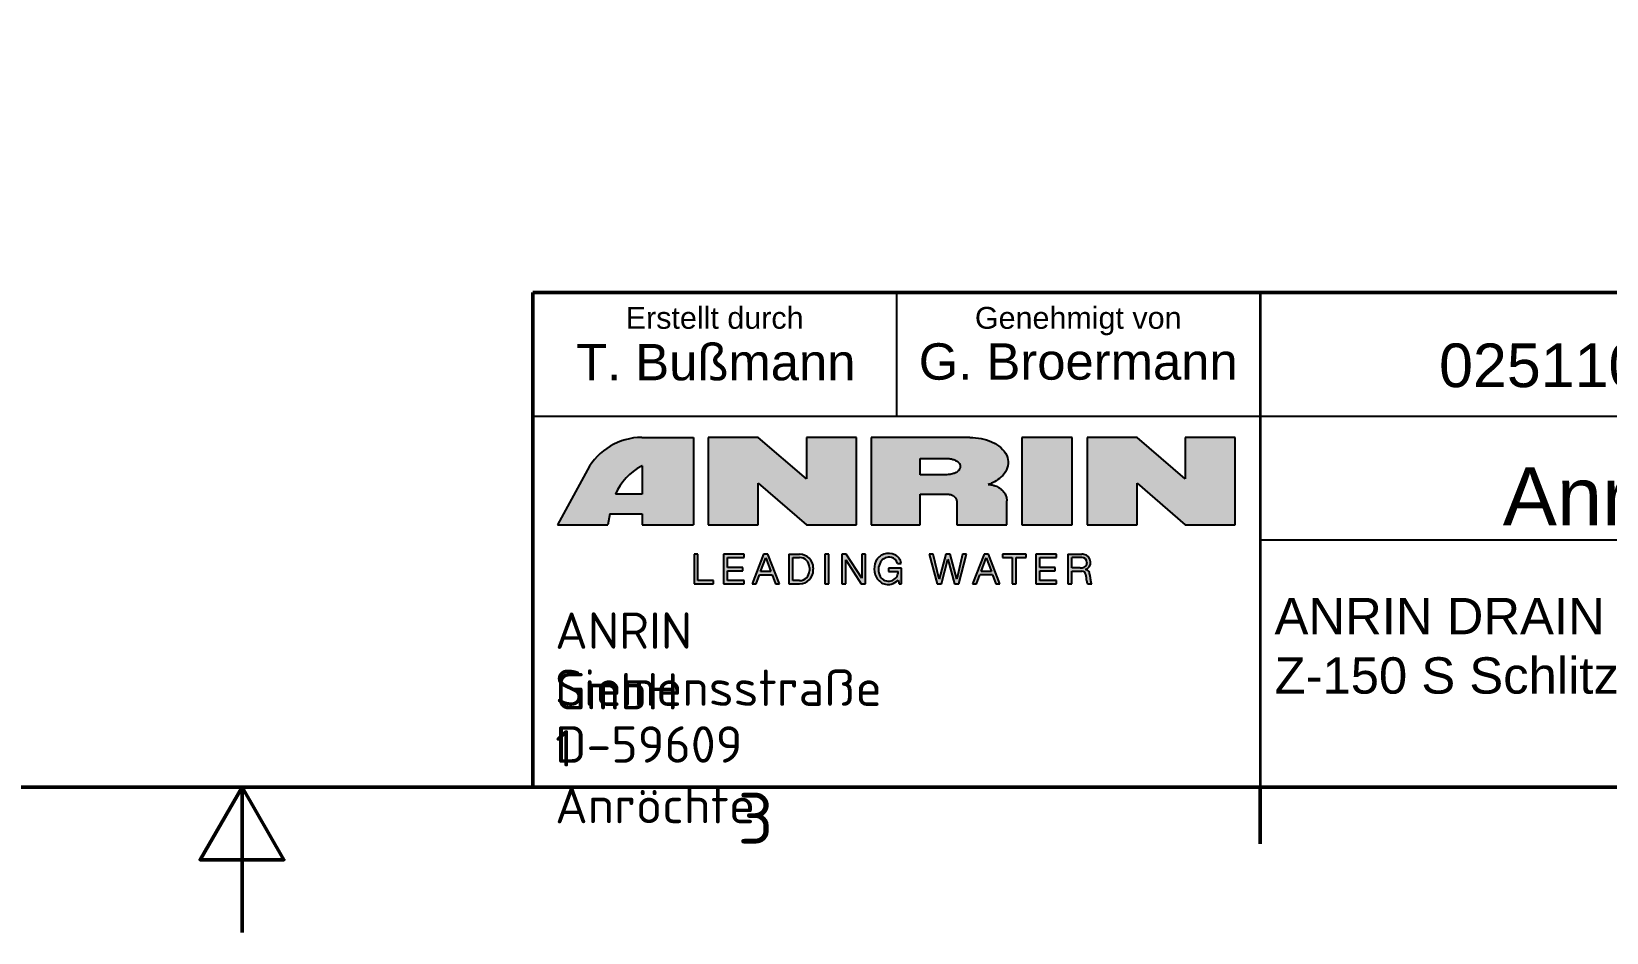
# Model space of a CAD drawing. Header units: millimetres. Extents: x 0 to 2100, y 0 to 1485.
# Drawn here: x 978 to 1519, y 0 to 310 of the extents above; entities that cross this region are included whole.
import ezdxf
from ezdxf.enums import TextEntityAlignment as Align

# ---------------------------------------------------------------- set-up
doc = ezdxf.new("R2010")
doc.units = ezdxf.units.MM
doc.header["$LTSCALE"] = 5
doc.layers.get('0').update_dxf_attribs({"lineweight": 50})
for name, color, linetype, lineweight in [('Rahmen (ISO)', 7, 'Continuous', 50), ('Schraffur (ISO)', 7, 'Continuous', 50), ('Skizziergeometrie (ISO)', 7, 'Continuous', 50), ('Symbole(DIN)', 7, 'Continuous', 50), ('Titel (ISO)', 7, 'Continuous', 50)]:
    doc.layers.add(name, color=color, linetype=linetype, lineweight=lineweight)
doc.styles.add('Aktuell-DIN', font='arial.ttf')
doc.styles.add('Notiztext (DIN)', font='isocpeur.ttf')
doc.styles.add('Textstil36', font='arial.ttf')
doc.styles.add('Textstil50', font='arial.ttf')
doc.styles.add('Textstil53', font='arial.ttf')
doc.styles.add('Textstil60', font='arial.ttf')
doc.styles.add('Textstil94', font='arial.ttf')
doc.styles.add('TXT 5_0', font='isocpeur.ttf')

# ---------------------------------------------------------------- blocks, each defined once
blk = doc.blocks.new('Ränder Standardrahmen')
at = {"layer": 'Rahmen (ISO)'}
blk.add_line((280, 10), (280, 6.100000143051147), dxfattribs=at)
at = {"layer": 'Rahmen (ISO)', "flags": 128}
for points in [[(10, 10), (10, 287.0000076293945), (410, 287.0000076293945), (410, 10), (10, 10)], [(210, 0), (210, 10), (207.1132469177246, 5), (212.8867530822754, 5), (210, 10)]]:
    blk.add_lwpolyline(points, dxfattribs=at)
at = {"layer": 'Rahmen (ISO)', "insert": (244.0783748340615, 6.100000059604644), "char_height": 3.499999940395355, "attachment_point": 7, "style": 'Notiztext (DIN)'}
blk.add_mtext('3', dxfattribs=at)
blk = doc.blocks.new('Schriftfelder Kundenzeichnung DE')
at = {"layer": 'Schraffur (ISO)'}
h = blk.add_hatch(color=256, dxfattribs=at)
edge = h.paths.add_edge_path(flags=0)
edge.add_line((108.683909823923, 225.3408427413095), (110.516742063923, 225.3408427413095))
edge.add_line((110.5167420639229, 225.3408427413095), (110.5167420639229, 227.2962102213095))
edge.add_arc((111.2257004586354, 225.8655982654567), 1.59664416, 116.3613146929463, 117.7482226645101)
edge.add_arc((112.3362595360138, 223.7546137413095), 3.981931800000001, 117.7482226645103, 156.5245153357833)
edge = h.paths.add_edge_path()
edge.add_arc((110.5045526805172, 224.9907311013095), 4.26078048, 90, 151.5119102653221)
edge.add_line((106.7596833415043, 227.0230214182844), (104.712935583923, 223.2515115813095))
edge.add_line((104.712935583923, 223.2515115813095), (108.171648543923, 223.2515115813095))
edge.add_line((108.171648543923, 223.2515115813095), (108.2998586025441, 223.9915139013095))
edge.add_line((108.2998586025441, 223.9915139013095), (110.5167420639229, 223.9915139013095))
edge.add_line((110.5167420639229, 223.9915139013095), (110.5167420639229, 223.2515115813095))
edge.add_line((110.5167420639229, 223.2515115813095), (114.045733623923, 223.2515115813095))
edge.add_line((114.045733623923, 223.2515115813095), (114.045733623923, 229.2515115813095))
edge.add_line((114.045733623923, 229.2515115813095), (110.5045526805172, 229.2515115813095))
for points in [[(125.252607783923, 223.2515115813095), (121.817400063923, 223.2515115813095), (118.505964063923, 226.1045144613095), (118.505964063923, 223.2515115813095), (115.070756343923, 223.2515115813095), (115.070756343923, 229.2515115813095), (118.505964063923, 229.2515115813095), (121.817400063923, 226.3985087013095), (121.817400063923, 229.2515115813095), (125.252607783923, 229.2515115813095)], [(140.097968583923, 223.2515115813095), (136.625119383923, 223.2515115813095), (136.625119383923, 229.2515115813095), (140.097968583923, 229.2515115813095)], [(147.869635023923, 229.2515115813095), (151.304842743923, 229.2515115813095), (151.304842743923, 223.2515115813095), (147.869635023923, 223.2515115813095), (144.558199023923, 226.1045144613095), (144.558199023923, 223.2515115813095), (141.122991303923, 223.2515115813095), (141.122991303923, 229.2515115813095), (144.558199023923, 229.2515115813095), (147.869635023923, 226.3985087013095)], [(114.092750823923, 221.2198260213095), (114.092750823923, 219.1891757013095), (115.437950823923, 219.1891757013095), (115.437950823923, 219.4171757013095), (114.362750823923, 219.4171757013095), (114.362750823923, 221.2198260213095)], [(117.539431743923, 220.9918260213095), (117.539431743923, 221.2198260213095), (116.127950823923, 221.2198260213095), (116.127950823923, 219.1891757013095), (117.539431743923, 219.1891757013095), (117.539431743923, 219.4171757013095), (116.399148063923, 219.4171757013095), (116.399148063923, 220.0905008613095), (117.454217463923, 220.0905008613095), (117.454217463923, 220.3185008613095), (116.399148063923, 220.3185008613095), (116.399148063923, 220.9918260213095)], [(123.086601303923, 221.2198260213095), (123.086601303923, 219.1891757013095), (123.356828463923, 219.1891757013095), (123.356828463923, 221.2198260213095)], [(124.262986023923, 221.2198260213095), (124.262986023923, 219.1891757013095), (124.518913143923, 219.1891757013095), (124.518913143923, 220.8277610613095), (125.589754863923, 219.1891757013095), (125.881309503923, 219.1891757013095), (125.881309503923, 221.2198260213095), (125.625382383923, 221.2198260213095), (125.625382383923, 219.5812406613095), (124.5545406639229, 221.2198260213095)], [(132.561861423923, 221.2198260213095), (132.155045343923, 219.5180909013095), (131.699562243923, 221.2198260213095), (131.4071755239229, 221.2198260213095), (130.951692423923, 219.5180909013095), (130.544876343923, 221.2198260213095), (130.268875503923, 221.2198260213095), (130.805499063923, 219.1891757013095), (131.097885783923, 219.1891757013095), (131.553368883923, 220.8909108213095), (132.008851983923, 219.1891757013095), (132.301238703923, 219.1891757013095), (132.837862263923, 221.2198260213095)], [(135.977502663923, 219.1891757013095), (136.247237223923, 219.1891757013095), (136.247237223923, 220.9918260213095), (136.924449183923, 220.9918260213095), (136.924449183923, 221.2198260213095), (135.300290703923, 221.2198260213095), (135.300290703923, 220.9918260213095), (135.977502663923, 220.9918260213095)], [(139.015114863923, 219.1891757013095), (139.015114863923, 219.4171757013095), (137.874831183923, 219.4171757013095), (137.874831183923, 220.0905008613095), (138.929900583923, 220.0905008613095), (138.929900583923, 220.3185008613095), (137.874831183923, 220.3185008613095), (137.874831183923, 220.9918260213095), (139.015114863923, 220.9918260213095), (139.015114863923, 221.2198260213095), (137.603633943923, 221.2198260213095), (137.603633943923, 219.1891757013095)]]:
    blk.add_hatch(color=256, dxfattribs=at).paths.add_polyline_path(points)
h = blk.add_hatch(color=256, dxfattribs=at)
edge = h.paths.add_edge_path(flags=0)
edge.add_line((129.642346503923, 227.8052701413094), (129.642346503923, 226.6901711013095))
edge.add_line((129.642346503923, 226.6901711013095), (131.480023983923, 226.6901711013095))
edge.add_spline(control_points=[(131.480023983923, 226.6901711013095), (131.5318805497063, 226.6916958227884), (131.6305581805931, 226.6945972085825), (131.7834079712094, 226.7187347864066), (131.9456075507691, 226.7621980947508), (132.1091953016572, 226.8344387768472), (132.2411939532879, 226.9285784099501), (132.3403721803921, 227.0402636060593), (132.396135090417, 227.1601969955236), (132.4018507240181, 227.2893400885062), (132.3685830476563, 227.4029543419422), (132.2920363050484, 227.5186120536297), (132.1869485253285, 227.6088157974424), (132.0663152088053, 227.6797835189072), (131.9581459113344, 227.7259415766284), (131.8527252149688, 227.7585600237585), (131.7479852451018, 227.7823689967755), (131.6253257673098, 227.8010784926916), (131.5313444046484, 227.8037896558978), (131.480023983923, 227.8052701413094)], knot_values=[-0.2348443077656115, -0.2348443077656115, -0.2348443077656115, -0.2348443077656115, -0.2192949338551818, -0.2052554725607108, -0.1885299087278163, -0.1690334631389931, -0.1519110800315538, -0.1403572958252844, -0.1244643519458432, -0.1133909403395071, -0.1022811609910772, -0.08951621207976893, -0.07231263734836829, -0.06124997503032472, -0.04759695909511757, -0.03714336058679168, -0.02818110863432662, -0.01538886339449367, 0, 0, 0, 0], degree=3, periodic=0)
edge.add_line((131.480023983923, 227.8052701413094), (129.642346503923, 227.8052701413094))
edge = h.paths.add_edge_path()
edge.add_spline(control_points=[(134.3150813439229, 226.0103985813095), (134.4168598895055, 226.0499850707431), (134.6939340057785, 226.1577522972583), (135.1242053294814, 226.422542312788), (135.5393193016908, 226.8579692208423), (135.7441753496952, 227.4401807852996), (135.6188050910975, 228.067237885474), (135.188165090126, 228.5998506058473), (134.5630450770148, 228.975213475255), (133.8338599334821, 229.208407002818), (133.3252697546637, 229.2368130615507), (133.0621032639229, 229.2515115813095)], knot_values=[0, 0, 0, 0, 0.03273779986462733, 0.08912287864097368, 0.1501897263755084, 0.2100176711255166, 0.2664548752384519, 0.3341424044766891, 0.4091241048504136, 0.4826164910825286, 0.5614219785737962, 0.5614219785737962, 0.5614219785737962, 0.5614219785737962], degree=3, periodic=0)
edge.add_line((133.0621032639229, 229.2515115813095), (126.2776305039229, 229.2515115813095))
edge.add_line((126.277630503923, 229.2515115813095), (126.277630503923, 223.2515115813094))
edge.add_line((126.277630503923, 223.2515115813095), (129.640630143923, 223.2515115813095))
edge.add_line((129.640630143923, 223.2515115813095), (129.640630143923, 225.3408427413095))
edge.add_line((129.640630143923, 225.3408427413095), (131.617366023923, 225.3408427413095))
edge.add_spline(control_points=[(131.617366023923, 225.3408427413095), (131.6488713517749, 225.3391210629297), (131.7096549333692, 225.3357994095647), (131.7990697278204, 225.3095878925087), (131.872281801242, 225.2741947818108), (131.9337235729713, 225.2322818866625), (131.9865197590555, 225.1865581139826), (132.0300926899619, 225.1373930018526), (132.0741991413703, 225.0750696916928), (132.1122919188791, 225.0043523735758), (132.1455681176842, 224.9096097331732), (132.1624950295837, 224.8218552984954), (132.1642300527399, 224.7638858272553), (132.164888943923, 224.7418713813095)], knot_values=[0, 0, 0, 0, 0.009437148749291642, 0.01820719669116636, 0.02774254030071362, 0.03371989700886165, 0.04047332671375441, 0.04864753822361823, 0.05335390803231722, 0.0633642127570237, 0.07261690739271422, 0.08340067882478427, 0.09000333732218208, 0.09000333732218208, 0.09000333732218208, 0.09000333732218208], degree=3, periodic=0)
edge.add_line((132.164888943923, 224.7418713813095), (132.164888943923, 223.2515115813094))
edge.add_line((132.164888943923, 223.2515115813095), (135.600096663923, 223.2515115813095))
edge.add_line((135.600096663923, 223.2515115813095), (135.600096663923, 224.8899704613095))
edge.add_spline(control_points=[(135.600096663923, 224.8899704613095), (135.5969135726795, 224.9497369570432), (135.5914782726407, 225.0517914731497), (135.5554397474652, 225.1884953475542), (135.5074912832181, 225.3128218758276), (135.4394430282167, 225.4367425261486), (135.3534139701515, 225.5517938194365), (135.2404039955451, 225.6704034442483), (135.111628615453, 225.7719278015089), (134.9566551882107, 225.8619626514578), (134.8241544066446, 225.9192584722618), (134.7024348326499, 225.9579576020105), (134.5708608940054, 225.9892465075556), (134.4424725479349, 226.0072562669392), (134.346413905029, 226.0096257119596), (134.3150813439229, 226.0103985813095)], knot_values=[0, 0, 0, 0, 0.01790270397454535, 0.03056983295888588, 0.04221164982264758, 0.057826131227419, 0.07280866371495635, 0.08518183669927369, 0.1068974509930123, 0.1217176774808403, 0.1388591343700172, 0.1500828583150381, 0.1599955145979027, 0.1794151422518301, 0.1888157834339211, 0.1888157834339211, 0.1888157834339211, 0.1888157834339211], degree=3, periodic=0)
h = blk.add_hatch(color=256, dxfattribs=at)
h.paths.add_polyline_path([(119.021969763923, 220.9790897013095), (119.375604997844, 220.0260197013095), (118.6683345300019, 220.0260197013095)], flags=0)
h.paths.add_polyline_path([(118.357824783923, 219.1891757013095), (118.079050503923, 219.1891757013095), (118.872720123923, 221.2198260213095), (119.1712194039229, 221.2198260213095), (119.964889023923, 219.1891757013095), (119.686114743923, 219.1891757013095), (119.4591581092633, 219.8008386213095), (118.5847814185826, 219.8008386213095)])
h = blk.add_hatch(color=256, dxfattribs=at)
edge = h.paths.add_edge_path(flags=0)
edge.add_line((122.022680343923, 220.3187820213095), (122.022680343923, 220.0902197013095))
edge.add_arc((121.344585543923, 220.0902197013095), 0.6780948, -90, 0, ccw=False)
edge.add_line((121.344585543923, 219.4121249013095), (120.888736383923, 219.4121249013095))
edge.add_line((120.888736383923, 219.4121249013095), (120.888736383923, 220.9968768213095))
edge.add_line((120.888736383923, 220.9968768213095), (121.344585543923, 220.9968768213095))
edge.add_arc((121.344585543923, 220.3187820213095), 0.6780948, 0, 90, ccw=False)
edge = h.paths.add_edge_path()
edge.add_line((122.292907503923, 220.2777335013095), (122.292907503923, 220.1312682213095))
edge.add_arc((121.350814983923, 220.1312682213095), 0.9420925200000002, -90, 0, ccw=False)
edge.add_line((121.350814983923, 219.1891757013095), (120.618509223923, 219.1891757013095))
edge.add_line((120.618509223923, 219.1891757013095), (120.618509223923, 221.2198260213095))
edge.add_line((120.618509223923, 221.2198260213095), (121.350814983923, 221.2198260213095))
edge.add_arc((121.350814983923, 220.2777335013095), 0.9420925200000002, 0, 90, ccw=False)
h = blk.add_hatch(color=256, dxfattribs=at)
edge = h.paths.add_edge_path()
edge.add_arc((127.4262397882722, 220.3651757013095), 0.9096000000000004, 108.7548966671923, 155.983844719467)
edge.add_arc((127.807688463923, 220.1952149180556), 1.3272, 155.9838447194682, 187.9914345018063)
edge.add_arc((127.5224852712298, 220.1551757013095), 1.039200000000001, 187.991434501805, 233.7769540661515)
edge.add_arc((127.4381004384694, 220.0399757013095), 0.8964000000000004, 233.7769540661532, 284.14111023393)
edge.add_arc((127.4187510198735, 220.1167757013095), 0.9755999999999999, 284.1411102339305, 316.1812399542431)
edge.add_line((128.1226791656291, 219.4412903013095), (128.193566103923, 219.1891757013095))
edge.add_line((128.193566103923, 219.1891757013095), (128.363966103923, 219.1891757013095))
edge.add_line((128.363966103923, 219.1891757013095), (128.363966103923, 220.2576428613095))
edge.add_line((128.363966103923, 220.2576428613095), (127.473759663923, 220.2576428613095))
edge.add_line((127.473759663923, 220.2576428613095), (127.473759663923, 220.0305529413095))
edge.add_line((127.473759663923, 220.0305529413095), (128.1257988137048, 220.0305529413095))
edge.add_arc((127.4694716349456, 220.0207757013095), 0.6564000000000001, -150.37950396507392, 0.8534663380053757, ccw=False)
edge.add_arc((127.7417420887227, 220.1755757013095), 0.9696000000000005, 148.1617581461661, 209.6204960349263, ccw=False)
edge.add_arc((127.5195022183124, 220.3135757013095), 0.708, 78.44410074413952, 148.1617581461653, ccw=False)
edge.add_arc((127.5550797393053, 220.4875757013095), 0.5304000000000002, 11.53554341040342, 78.44410074413878, ccw=False)
edge.add_line((128.074766103923, 220.5936428613095), (128.324366103923, 220.5936428613095))
edge.add_arc((127.6013750059995, 220.5276135320432), 0.7260000000000002, 5.21823285918623, 65.66421573335826)
edge.add_arc((127.4698379533712, 220.2367757013095), 1.045200000000001, 65.66421573336058, 108.7548966671922)
h = blk.add_hatch(color=256, dxfattribs=at)
h.paths.add_polyline_path([(134.535621877844, 220.0260197013095), (134.181986643923, 220.9790897013095), (133.8283514100019, 220.0260197013095)], flags=0)
h.paths.add_polyline_path([(134.032737003923, 221.2198260213095), (133.239067383923, 219.1891757013095), (133.517841663923, 219.1891757013095), (133.7447982985826, 219.8008386213095), (134.6191749892633, 219.8008386213095), (134.846131623923, 219.1891757013095), (135.124905903923, 219.1891757013095), (134.331236283923, 221.2198260213095)])
h = blk.add_hatch(color=256, dxfattribs=at)
edge = h.paths.add_edge_path(flags=0)
edge.add_line((140.771062743923, 220.9968768213095), (140.066121063923, 220.9968768213095))
edge.add_line((140.066121063923, 220.9968768213095), (140.066121063923, 220.2839815413095))
edge.add_line((140.066121063923, 220.2839815413095), (140.633433783923, 220.2839815413095))
edge.add_arc((140.633433783923, 221.1473537013095), 0.86337216, 270, 289.1620101958619)
edge.add_arc((140.824118943923, 220.5986092605525), 0.2824407600000001, 289.1620101958597, 360)
edge.add_line((141.106559703923, 220.5986092605525), (141.106559703923, 220.6613798613095))
edge.add_arc((140.771062743923, 220.6613798613095), 0.3354969600000001, 0, 90)
edge = h.paths.add_edge_path()
edge.add_line((139.796039943923, 221.2198260213095), (139.796039943923, 219.1891757013095))
edge.add_line((139.796039943923, 219.1891757013095), (140.066121063923, 219.1891757013095))
edge.add_line((140.066121063923, 219.1891757013095), (140.066121063923, 220.0568142213095))
edge.add_line((140.066121063923, 220.0568142213095), (140.757378303923, 220.0568142213095))
edge.add_arc((140.757378303923, 219.7724142213095), 0.2844, 12.877147864535516, 90, ccw=False)
edge.add_arc((138.890345279691, 219.3455902219524), 2.199600000000001, 0.34767452326332204, 12.877147864535289, ccw=False)
edge.add_arc((141.422298663923, 219.3609544686387), 0.3323999999999999, 180.3476745232685, 211.1167275824202)
edge.add_line((141.137725623923, 219.1891757013095), (141.4374325839229, 219.1891757013095))
edge.add_arc((141.810972903923, 219.4630769049109), 0.4632000000000002, 190.0760485959375, 216.2510084252529, ccw=False)
edge.add_arc((143.2228554653303, 219.7139626015817), 1.8972, 181.1097201713741, 190.0760485959349, ccw=False)
edge.add_arc((140.454974703923, 219.6603468330855), 0.8712000000000004, 1.10972017137414, 19.97247768533239)
edge.add_arc((140.977159143923, 219.8501224127102), 0.3156000000000001, 19.97247768533407, 85.20143695251477)
edge.add_arc((140.844616383923, 220.6563195945944), 0.5167545600000002, 287.9134775026913, 363.4992817117508)
edge.add_arc((140.7984608387399, 220.6534971813095), 0.5629963200000003, 3.499281711751236, 81.2837322856036)
edge.add_arc((140.7547331892268, 220.3682773413095), 0.8515486800000001, 81.2837322856041, 90)
edge.add_line((140.7547331892268, 221.2198260213095), (139.796039943923, 221.2198260213095))
at = {"layer": 'Skizziergeometrie (ISO)', "color": 7, "lineweight": 25}
for p, q in [((110.5045526805172, 229.2515115813095), (114.045733623923, 229.2515115813095)), ((114.045733623923, 229.2515115813095), (114.045733623923, 223.2515115813095)), ((115.070756343923, 229.2515115813095), (115.070756343923, 223.2515115813095)), ((118.505964063923, 229.2515115813095), (115.070756343923, 229.2515115813095)), ((121.817400063923, 226.3985087013095), (118.505964063923, 229.2515115813095)), ((125.252607783923, 229.2515115813095), (121.817400063923, 229.2515115813095)), ((121.817400063923, 229.2515115813095), (121.817400063923, 226.3985087013095)), ((125.252607783923, 223.2515115813095), (125.252607783923, 229.2515115813095)), ((126.277630503923, 229.2515115813095), (126.277630503923, 223.2515115813095)), ((133.0621032639229, 229.2515115813095), (126.277630503923, 229.2515115813095)), ((140.097968583923, 229.2515115813095), (136.625119383923, 229.2515115813095)), ((136.625119383923, 229.2515115813095), (136.625119383923, 223.2515115813095)), ((140.097968583923, 223.2515115813095), (140.097968583923, 229.2515115813095)), ((144.558199023923, 229.2515115813095), (141.122991303923, 229.2515115813095)), ((141.122991303923, 229.2515115813095), (141.122991303923, 223.2515115813095)), ((147.869635023923, 226.3985087013095), (144.558199023923, 229.2515115813095)), ((147.869635023923, 229.2515115813095), (147.869635023923, 226.3985087013095)), ((151.304842743923, 229.2515115813095), (147.869635023923, 229.2515115813095)), ((151.304842743923, 223.2515115813095), (151.304842743923, 229.2515115813095)), ((129.642346503923, 227.8052701413094), (131.480023983923, 227.8052701413094)), ((129.642346503923, 226.6901711013095), (129.642346503923, 227.8052701413094)), ((106.7596833415043, 227.0230214182844), (104.712935583923, 223.2515115813095)), ((110.5167420639229, 227.2962102213095), (110.5167420639229, 225.3408427413095)), ((131.480023983923, 226.6901711013095), (129.642346503923, 226.6901711013095)), ((110.5167420639229, 225.3408427413095), (108.683909823923, 225.3408427413095)), ((118.505964063923, 226.1045144613095), (121.817400063923, 223.2515115813095)), ((118.505964063923, 223.2515115813095), (118.505964063923, 226.1045144613095)), ((129.640630143923, 223.2515115813095), (129.640630143923, 225.3408427413095)), ((129.640630143923, 225.3408427413095), (131.617366023923, 225.3408427413095)), ((144.558199023923, 223.2515115813095), (144.558199023923, 226.1045144613095)), ((144.558199023923, 226.1045144613095), (147.869635023923, 223.2515115813095)), ((132.164888943923, 224.7418713813095), (132.164888943923, 223.2515115813095)), ((135.600096663923, 223.2515115813095), (135.600096663923, 224.8899704613095)), ((104.712935583923, 223.2515115813095), (108.171648543923, 223.2515115813095)), ((108.2998586025441, 223.9915139013095), (108.171648543923, 223.2515115813095)), ((108.2998586025441, 223.9915139013095), (110.5167420639229, 223.9915139013095)), ((110.5167420639229, 223.9915139013095), (110.5167420639229, 223.2515115813095)), ((110.5167420639229, 223.2515115813095), (114.045733623923, 223.2515115813095)), ((115.070756343923, 223.2515115813095), (118.505964063923, 223.2515115813095)), ((121.817400063923, 223.2515115813095), (125.252607783923, 223.2515115813095)), ((126.277630503923, 223.2515115813095), (129.640630143923, 223.2515115813095)), ((132.164888943923, 223.2515115813095), (135.600096663923, 223.2515115813095)), ((136.625119383923, 223.2515115813095), (140.097968583923, 223.2515115813095)), ((141.122991303923, 223.2515115813095), (144.558199023923, 223.2515115813095)), ((147.869635023923, 223.2515115813095), (151.304842743923, 223.2515115813095)), ((114.362750823923, 221.2198260213095), (114.092750823923, 221.2198260213095)), ((114.092750823923, 221.2198260213095), (114.092750823923, 219.1891757013095)), ((114.362750823923, 219.4171757013095), (114.362750823923, 221.2198260213095)), ((116.127950823923, 221.2198260213095), (116.127950823923, 219.1891757013095)), ((117.539431743923, 221.2198260213095), (116.127950823923, 221.2198260213095)), ((116.399148063923, 220.9918260213095), (117.539431743923, 220.9918260213095)), ((116.399148063923, 220.3185008613095), (116.399148063923, 220.9918260213095)), ((117.539431743923, 220.9918260213095), (117.539431743923, 221.2198260213095)), ((118.872720123923, 221.2198260213095), (118.079050503923, 219.1891757013095)), ((118.6683345300019, 220.0260197013095), (119.021969763923, 220.9790897013095)), ((119.1712194039229, 221.2198260213095), (118.872720123923, 221.2198260213095)), ((119.021969763923, 220.9790897013095), (119.375604997844, 220.0260197013095)), ((119.964889023923, 219.1891757013095), (119.1712194039229, 221.2198260213095)), ((120.618509223923, 221.2198260213095), (121.350814983923, 221.2198260213095)), ((120.618509223923, 221.2198260213095), (120.618509223923, 219.1891757013095)), ((120.888736383923, 220.9968768213095), (121.344585543923, 220.9968768213095)), ((120.888736383923, 219.4121249013095), (120.888736383923, 220.9968768213095)), ((123.086601303923, 221.2198260213095), (123.086601303923, 219.1891757013095)), ((123.356828463923, 221.2198260213095), (123.086601303923, 221.2198260213095)), ((123.356828463923, 219.1891757013095), (123.356828463923, 221.2198260213095)), ((124.262986023923, 221.2198260213095), (124.262986023923, 219.1891757013095)), ((124.5545406639229, 221.2198260213095), (124.262986023923, 221.2198260213095)), ((125.625382383923, 219.5812406613095), (124.5545406639229, 221.2198260213095)), ((125.881309503923, 221.2198260213095), (125.625382383923, 221.2198260213095)), ((125.625382383923, 221.2198260213095), (125.625382383923, 219.5812406613095)), ((125.881309503923, 219.1891757013095), (125.881309503923, 221.2198260213095)), ((130.268875503923, 221.2198260213095), (130.805499063923, 219.1891757013095)), ((130.544876343923, 221.2198260213095), (130.268875503923, 221.2198260213095)), ((130.951692423923, 219.5180909013095), (130.544876343923, 221.2198260213095)), ((131.4071755239229, 221.2198260213095), (130.951692423923, 219.5180909013095)), ((131.699562243923, 221.2198260213095), (131.4071755239229, 221.2198260213095)), ((132.155045343923, 219.5180909013095), (131.699562243923, 221.2198260213095)), ((132.561861423923, 221.2198260213095), (132.155045343923, 219.5180909013095)), ((132.301238703923, 219.1891757013095), (132.837862263923, 221.2198260213095)), ((132.837862263923, 221.2198260213095), (132.561861423923, 221.2198260213095)), ((134.032737003923, 221.2198260213095), (133.239067383923, 219.1891757013095)), ((133.8283514100019, 220.0260197013095), (134.181986643923, 220.9790897013095)), ((134.331236283923, 221.2198260213095), (134.032737003923, 221.2198260213095)), ((134.181986643923, 220.9790897013095), (134.535621877844, 220.0260197013095)), ((135.124905903923, 219.1891757013095), (134.331236283923, 221.2198260213095)), ((135.300290703923, 221.2198260213095), (135.300290703923, 220.9918260213095)), ((136.924449183923, 221.2198260213095), (135.300290703923, 221.2198260213095)), ((135.300290703923, 220.9918260213095), (135.977502663923, 220.9918260213095)), ((135.977502663923, 220.9918260213095), (135.977502663923, 219.1891757013095)), ((136.247237223923, 219.1891757013095), (136.247237223923, 220.9918260213095)), ((136.247237223923, 220.9918260213095), (136.924449183923, 220.9918260213095)), ((136.924449183923, 220.9918260213095), (136.924449183923, 221.2198260213095)), ((137.603633943923, 221.2198260213095), (137.603633943923, 219.1891757013095)), ((139.015114863923, 221.2198260213095), (137.603633943923, 221.2198260213095)), ((137.874831183923, 220.3185008613095), (137.874831183923, 220.9918260213095)), ((137.874831183923, 220.9918260213095), (139.015114863923, 220.9918260213095)), ((139.015114863923, 220.9918260213095), (139.015114863923, 221.2198260213095)), ((139.796039943923, 221.2198260213095), (139.796039943923, 219.1891757013095)), ((139.796039943923, 221.2198260213095), (140.7547331892268, 221.2198260213095)), ((140.066121063923, 220.2839815413095), (140.066121063923, 220.9968768213095)), ((140.771062743923, 220.9968768213095), (140.066121063923, 220.9968768213095)), ((117.454217463923, 220.3185008613095), (116.399148063923, 220.3185008613095)), ((116.399148063923, 220.0905008613095), (117.454217463923, 220.0905008613095)), ((116.399148063923, 219.4171757013095), (116.399148063923, 220.0905008613095)), ((117.454217463923, 220.0905008613095), (117.454217463923, 220.3185008613095)), ((119.375604997844, 220.0260197013095), (118.6683345300019, 220.0260197013095)), ((122.022680343923, 220.3187820213095), (122.022680343923, 220.0902197013095)), ((122.292907503923, 220.2777335013095), (122.292907503923, 220.2045008613095)), ((122.292907503923, 220.1312682213095), (122.292907503923, 220.2045008613095)), ((124.518913143923, 220.8277610613095), (125.589754863923, 219.1891757013095)), ((124.518913143923, 219.1891757013095), (124.518913143923, 220.8277610613095)), ((128.363966103923, 220.2576428613095), (127.473759663923, 220.2576428613095)), ((127.473759663923, 220.2576428613095), (127.473759663923, 220.0305529413095)), ((127.473759663923, 220.0305529413095), (128.1257988137048, 220.0305529413095)), ((128.074766103923, 220.5936428613095), (128.324366103923, 220.5936428613095)), ((128.363966103923, 219.1891757013095), (128.363966103923, 220.2576428613095)), ((131.097885783923, 219.1891757013095), (131.553368883923, 220.8909108213095)), ((131.553368883923, 220.8909108213095), (132.008851983923, 219.1891757013095)), ((134.535621877844, 220.0260197013095), (133.8283514100019, 220.0260197013095)), ((138.929900583923, 220.3185008613095), (137.874831183923, 220.3185008613095)), ((137.874831183923, 219.4171757013095), (137.874831183923, 220.0905008613095)), ((137.874831183923, 220.0905008613095), (138.929900583923, 220.0905008613095)), ((138.929900583923, 220.0905008613095), (138.929900583923, 220.3185008613095)), ((140.633433783923, 220.2839815413095), (140.066121063923, 220.2839815413095)), ((140.066121063923, 219.1891757013095), (140.066121063923, 220.0568142213095)), ((140.066121063923, 220.0568142213095), (140.757378303923, 220.0568142213095)), ((141.106559703923, 220.6613798613095), (141.106559703923, 220.5986092605525)), ((114.092750823923, 219.1891757013095), (115.437950823923, 219.1891757013095)), ((115.437950823923, 219.4171757013095), (114.362750823923, 219.4171757013095)), ((115.437950823923, 219.1891757013095), (115.437950823923, 219.4171757013095)), ((116.127950823923, 219.1891757013095), (117.539431743923, 219.1891757013095)), ((117.539431743923, 219.4171757013095), (116.399148063923, 219.4171757013095)), ((117.539431743923, 219.1891757013095), (117.539431743923, 219.4171757013095)), ((118.079050503923, 219.1891757013095), (118.357824783923, 219.1891757013095)), ((118.357824783923, 219.1891757013095), (118.5847814185826, 219.8008386213095)), ((118.5847814185826, 219.8008386213095), (119.4591581092633, 219.8008386213095)), ((119.4591581092633, 219.8008386213095), (119.686114743923, 219.1891757013095)), ((119.686114743923, 219.1891757013095), (119.964889023923, 219.1891757013095)), ((120.618509223923, 219.1891757013095), (121.350814983923, 219.1891757013095)), ((121.344585543923, 219.4121249013095), (120.888736383923, 219.4121249013095)), ((123.086601303923, 219.1891757013095), (123.356828463923, 219.1891757013095)), ((124.262986023923, 219.1891757013095), (124.518913143923, 219.1891757013095)), ((125.589754863923, 219.1891757013095), (125.881309503923, 219.1891757013095)), ((128.1226791656291, 219.4412903013095), (128.193566103923, 219.1891757013095)), ((128.193566103923, 219.1891757013095), (128.363966103923, 219.1891757013095)), ((130.805499063923, 219.1891757013095), (131.097885783923, 219.1891757013095)), ((132.008851983923, 219.1891757013095), (132.301238703923, 219.1891757013095)), ((133.239067383923, 219.1891757013095), (133.517841663923, 219.1891757013095)), ((133.517841663923, 219.1891757013095), (133.7447982985826, 219.8008386213095)), ((134.6191749892633, 219.8008386213095), (133.7447982985826, 219.8008386213095)), ((134.6191749892633, 219.8008386213095), (134.846131623923, 219.1891757013095)), ((134.846131623923, 219.1891757013095), (135.124905903923, 219.1891757013095)), ((135.977502663923, 219.1891757013095), (136.247237223923, 219.1891757013095)), ((137.603633943923, 219.1891757013095), (139.015114863923, 219.1891757013095)), ((139.015114863923, 219.4171757013095), (137.874831183923, 219.4171757013095)), ((139.015114863923, 219.1891757013095), (139.015114863923, 219.4171757013095)), ((139.796039943923, 219.1891757013095), (140.066121063923, 219.1891757013095)), ((141.137725623923, 219.1891757013095), (141.437432583923, 219.1891757013095))]:
    blk.add_line(p, q, dxfattribs=at)
for centre, radius, start, end in [((110.5045526805172, 224.9907311013095), 4.26078048, 90, 151.5119102653221), ((112.3362595360138, 223.7546137413095), 3.981931800000001, 117.7482226645103, 156.5245153357833), ((111.2257004586354, 225.8655982654567), 1.59664416, 116.3613146929463, 117.7482226645107), ((121.344585543923, 220.3187820213095), 0.6780948, 0, 90), ((121.350814983923, 220.2777335013095), 0.9420925200000002, 0, 90), ((127.4262397882722, 220.3651757013095), 0.9096000000000003, 108.7548966671923, 155.983844719467), ((127.5195022183124, 220.3135757013095), 0.708, 78.44410074413948, 148.1617581461653), ((127.4698379533712, 220.2367757013095), 1.0452, 65.66421573336058, 108.7548966671922), ((127.5550797393053, 220.4875757013095), 0.5304000000000001, 11.53554341040343, 78.44410074413803), ((127.6013750059995, 220.5276135320432), 0.7260000000000001, 5.21823285918623, 65.66421573335954), ((140.7547331892268, 220.3682773413095), 0.8515486800000001, 81.28373228560291, 90), ((140.771062743923, 220.6613798613095), 0.3354969600000001, 0, 90), ((140.7984608387399, 220.6534971813095), 0.5629963200000001, 3.499281711751236, 81.28373228560307), ((121.344585543923, 220.0902197013095), 0.6780948, 270, 0), ((121.350814983923, 220.1312682213095), 0.9420925200000002, 270, 0), ((127.807688463923, 220.1952149180556), 1.3272, 155.9838447194682, 187.9914345018063), ((127.5224852712298, 220.1551757013095), 1.0392, 187.9914345018049, 233.7769540661515), ((127.7417420887227, 220.1755757013095), 0.9696000000000004, 148.1617581461661, 209.6204960349263), ((127.4694716349456, 220.0207757013095), 0.6564000000000002, 209.620496034926, 0.8534663380054042), ((140.633433783923, 221.1473537013095), 0.86337216, 270, 289.1620101958619), ((140.757378303923, 219.7724142213095), 0.2844, 12.87714786453554, 90), ((140.824118943923, 220.5986092605525), 0.2824407600000001, 289.1620101958597, 0), ((140.844616383923, 220.6563195945944), 0.5167545600000001, 287.9134775026913, 3.499281711750788), ((140.977159143923, 219.8501224127102), 0.3156000000000001, 19.97247768533407, 85.20143695251102), ((140.454974703923, 219.6603468330855), 0.8712000000000002, 1.10972017137414, 19.97247768533498), ((127.4381004384694, 220.0399757013095), 0.8964000000000001, 233.7769540661532, 284.1411102339306), ((127.4187510198735, 220.1167757013095), 0.9756, 284.1411102339305, 316.1812399542453), ((138.890345279691, 219.3455902219524), 2.1996, 0.3476745232632531, 12.8771478645354), ((141.422298663923, 219.3609544686387), 0.3324, 180.3476745232684, 211.1167275824202), ((143.2228554653303, 219.7139626015817), 1.897200000000001, 181.1097201713741, 190.0760485959349), ((141.810972903923, 219.4630769049109), 0.4632000000000001, 190.0760485959374, 216.2510084252529)]:
    blk.add_arc(centre, radius, start, end, dxfattribs=at)
for points in [[(133.0621032639229, 229.2515115813095), (133.8462557746336, 229.1731832606335), (134.5467567336024, 228.9508963066916), (135.1805291676098, 228.5501993626232), (135.5884603104999, 228.0100583216921), (135.6915455727778, 227.4551806509307), (135.5056253722709, 226.8865226022367), (135.0966282800945, 226.4330500365676), (134.6174821356491, 226.1358183371737), (134.3150813439229, 226.0103985813095)], [(131.480023983923, 227.8052701413094), (131.6337114573302, 227.7974042545105), (131.7602543934786, 227.778668216014), (131.8476103684736, 227.7586399949592), (131.9474376584851, 227.7276192866132), (132.0727895797133, 227.6735140164714), (132.1679057855395, 227.6170236885778), (132.2965136999456, 227.5027595091251), (132.3654462706314, 227.3953225845159), (132.3957536732886, 227.2884386237863), (132.3909585201203, 227.1778083794296), (132.3269342643267, 227.0323454591179), (132.2511889104856, 226.9451007783633), (132.1130863736701, 226.843881760126), (131.9354261898252, 226.7635823321329), (131.7740744651306, 226.7195361121942), (131.6353101601302, 226.6982026876764), (131.480023983923, 226.6901711013095)], [(131.617366023923, 225.3408427413095), (131.7113174548353, 225.3319485701201), (131.7957290500455, 225.3081566243327), (131.881511213711, 225.2665189230023), (131.9309256235622, 225.2328871609209), (131.9819957731823, 225.1886975569888), (132.0362716725853, 225.1275755468387), (132.0634713555392, 225.0891676189483), (132.1109898819901, 225.0010619453961), (132.1418554303675, 224.9138349213411), (132.1615692363428, 224.8078144587696), (132.164888943923, 224.7418713813095)], [(134.3150813439229, 226.0103985813095), (134.4090228658445, 226.0069063152109), (134.6014678914223, 225.9808850555933), (134.6978822143886, 225.9578556442858), (134.8048405013295, 225.9238391369095), (134.9621127026067, 225.8556598942196), (135.090192730592, 225.7810983911076), (135.2604374112249, 225.6462891216501), (135.3457206480241, 225.5566436505373), (135.4353090299954, 225.4365538933147), (135.5102236484788, 225.2995538827619), (135.5522722654606, 225.190994664826), (135.5834603626697, 225.0682228510287), (135.600096663923, 224.8899704613095)]]:
    blk.add_spline(points, degree=3, dxfattribs=at)
at = {"layer": 'Titel (ISO)', "lineweight": 50}
for p, q in [((283.008889163923, 239.2203436413095), (103.008889163923, 239.2203436413095)), ((103.008889163923, 239.2203436413095), (103.008889163923, 205.2203436413095)), ((103.008889163923, 205.2203436413095), (283.008889163923, 205.2203436413095))]:
    blk.add_line(p, q, dxfattribs=at)
at = {"layer": 'Titel (ISO)', "lineweight": 25}
for p, q in [((128.008889163923, 239.2203436413095), (128.008889163923, 230.7203436413095)), ((103.008889163923, 230.7203436413095), (283.008889163923, 230.7203436413095)), ((153.008889163923, 222.2203436413095), (283.008889163923, 222.2203436413095))]:
    blk.add_line(p, q, dxfattribs=at)
at = {"layer": 'Titel (ISO)', "lineweight": 35}
blk.add_line((153.008889163923, 239.2203436413095), (153.008889163923, 205.2203436413095), dxfattribs=at)
at = {"layer": 'Symbole(DIN)', "color": 7, "style": 'Aktuell-DIN'}
for s, insert, char_height, attachment_point in [('\\fArial|b0|i0;Erstellt durch', (115.508889163923, 238.2203436413095), 1.500000059604645, 2), ('\\fArial|b0|i0;Genehmigt von', (140.508889163923, 238.2203436413095), 1.500000059604645, 2), ('\\fArial|b0|i0; ', (176.7165875091073, 218.7203436413095), 3.00000011920929, 1)]:
    blk.add_mtext(s, dxfattribs=dict(at, insert=insert, char_height=char_height, attachment_point=attachment_point))
at = {"layer": 'Symbole(DIN)', "color": 7, "char_height": 2.5, "style": 'Aktuell-DIN'}
for s, insert, width, attachment_point in [('\\fArial|b0|i0;G. Broermann', (140.508889163923, 235.7203436413095), 21.93025827407837, 2), ('\\fArial|b0|i0;ANRIN DRAIN', (154.0088891639229, 218.2203435221002), 22.70769834518433, 1), ('\\fArial|b0|i0;Z-150 S Schlitzaufsatz', (154.0088891639229, 214.1382180967614), 34.93902206420898, 1)]:
    blk.add_mtext(s, dxfattribs=dict(at, insert=insert, width=width, attachment_point=attachment_point))
at = {"layer": 'Symbole(DIN)', "color": 7}
for tag, p, height, style in [('AUTOR_001', (105.9804103098984, 233.1777106263027), 2.5, 'Textstil36'), ('Artikelnummer_001', (165.3207346223741, 232.7080652132904), 3.00000011920929, 'Textstil60'), ('BAUTEILNUMMER_001', (169.69965744708, 223.2039725036983), 4.000000059604645, 'Textstil53'), ('REVISIONSNUMMER_001', (214.9937686407158, 223.2203435817049), 4.000000059604645, 'Textstil53'), ('VaultStatus_001', (258.8847416882627, 225.2203436115072), 2.000000029802322, 'Textstil50'), ('MASSE\\P3;_001', (227.189766471906, 215.7080652132903), 3.00000011920929, 'Textstil60'), ('Dokumentenart_001', (222.3492143117174, 207.7203436413094), 2.5, 'Textstil36'), ('Anfänglicher_Ansichtsmaßstab_001', (254.4908127655601, 207.7101117177078), 2.5, 'Textstil36'), ('Blattgröße_001', (265.9522725199939, 207.7101117177078), 2.5, 'Textstil36'), ('Blattnummer_001', (277.1681661079884, 207.7101117177078), 2.5, 'Textstil36')]:
    blk.add_attdef(tag, p, '', height=height, dxfattribs=dict(at, style=style))
for tag, height, style, p in [('MATERIAL', 1.800000071525574, 'Textstil94', (236.3422224972563, 235.7203436413095)), ('Oberfläche', 2.5, 'Textstil36', (236.3422224972563, 227.2203436413095)), ('GENEHM.DAT._KONSTR.', 3.00000011920929, 'Textstil60', (268.008889163923, 218.7203436413095))]:
    blk.add_attdef(tag, text='', height=height, dxfattribs=dict(at, style=style)).set_placement(p, align=Align.TOP_CENTER)
at = {"layer": 'Titel (ISO)', "char_height": 2.5, "attachment_point": 1, "style": 'TXT 5_0'}
for s, insert, width in [('\\fISOCPEUR|b0|i0;ANRIN GmbH', (104.5403373575877, 217.2203436413095), 16.91164970397949), ('\\fISOCPEUR|b0|i0;Siemensstraße 1', (104.5403373575877, 213.2959991612718), 21.75723314285278), ('\\fISOCPEUR|b0|i0;D-59609 Anröchte', (104.5403373575877, 209.3951105990694), 23.94448757171631)]:
    blk.add_mtext(s, dxfattribs=dict(at, insert=insert, width=width))

msp = doc.modelspace()

# ---------------------------------------------------------------- block references
at = {"xscale": 5, "yscale": 5, "zscale": 5}
msp.add_blockref('Ränder Standardrahmen', (0, 0), dxfattribs=at)
ref = msp.add_blockref('Schriftfelder Kundenzeichnung DE', (634.9555541803852, -976.1017182065475), dxfattribs=dict(xscale=5, yscale=5, zscale=5))
ref.add_attrib('Artikelnummer_001', '02511000 + 02514520', (1461.559227292255, 187.4386078599041), dxfattribs={"layer": 'Symbole(DIN)', "color": 7, "height": 15.00000059604645, "style": 'Textstil60'})
ref.add_attrib('BAUTEILNUMMER_001', 'Anrin-010640', (1483.453841415785, 139.9181443119439), dxfattribs={"layer": 'Symbole(DIN)', "color": 7, "height": 20.00000029802322, "style": 'Textstil53'})
ref.add_attrib('AUTOR_001', 'T. Bußmann', (1164.857605729877, 189.7868349249657), dxfattribs={"layer": 'Symbole(DIN)', "color": 7, "height": 12.5, "style": 'Textstil36'})

doc.saveas('drawing.dxf')
